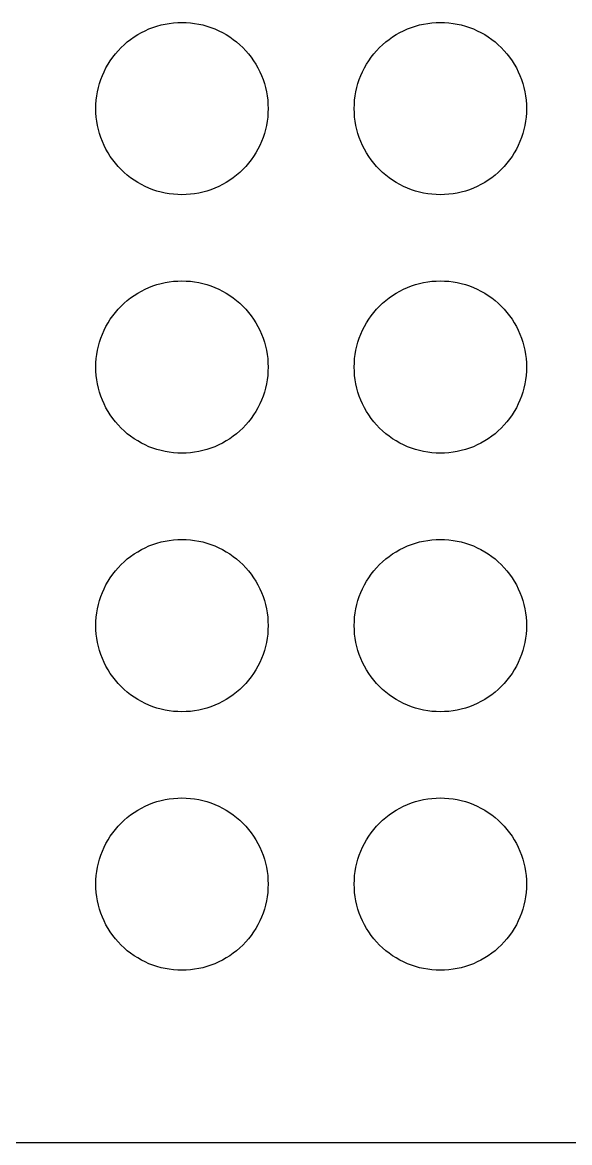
# Model space of a CAD drawing. Header units: metres. Extents: x 0 to 559, y 0 to 300.
# Drawn here: x 216.5 to 280, y 0 to 130 of the extents above; entities that cross this region are included whole.
import ezdxf

# ---------------------------------------------------------------- set-up
doc = ezdxf.new("R2010")
doc.units = ezdxf.units.M

msp = doc.modelspace()

# ---------------------------------------------------------------- linework, layer by layer
for p, q in [((234.509, 129.988), (235, 130)), ((235, 130), (235.491, 129.988)), ((264.509, 129.988), (265, 130)), ((265, 130), (265.491, 129.988)), ((229.859, 128.577), (230.286, 128.819)), ((230.286, 128.819), (230.724, 129.04)), ((230.724, 129.04), (231.173, 129.239)), ((231.173, 129.239), (231.631, 129.415)), ((231.631, 129.415), (232.097, 129.569)), ((232.097, 129.569), (232.57, 129.7)), ((232.57, 129.7), (233.049, 129.808)), ((233.049, 129.808), (233.533, 129.892)), ((233.533, 129.892), (234.02, 129.952)), ((234.02, 129.952), (234.509, 129.988)), ((235.491, 129.988), (235.98, 129.952)), ((235.98, 129.952), (236.467, 129.892)), ((236.467, 129.892), (236.951, 129.808)), ((236.951, 129.808), (237.43, 129.7)), ((237.43, 129.7), (237.903, 129.569)), ((237.903, 129.569), (238.369, 129.415)), ((238.369, 129.415), (238.827, 129.239)), ((238.827, 129.239), (239.276, 129.04)), ((239.276, 129.04), (239.714, 128.819)), ((239.714, 128.819), (240.141, 128.577)), ((259.859, 128.577), (260.286, 128.819)), ((260.286, 128.819), (260.724, 129.04)), ((260.724, 129.04), (261.173, 129.239)), ((261.173, 129.239), (261.631, 129.415)), ((261.631, 129.415), (262.097, 129.569)), ((262.097, 129.569), (262.57, 129.7)), ((262.57, 129.7), (263.049, 129.808)), ((263.049, 129.808), (263.533, 129.892)), ((263.533, 129.892), (264.02, 129.952)), ((264.02, 129.952), (264.509, 129.988)), ((265.491, 129.988), (265.98, 129.952)), ((265.98, 129.952), (266.467, 129.892)), ((266.467, 129.892), (266.951, 129.808)), ((266.951, 129.808), (267.43, 129.7)), ((267.43, 129.7), (267.903, 129.569)), ((267.903, 129.569), (268.369, 129.415)), ((268.369, 129.415), (268.827, 129.239)), ((268.827, 129.239), (269.276, 129.04)), ((269.276, 129.04), (269.714, 128.819)), ((269.714, 128.819), (270.141, 128.577)), ((227.929, 127.071), (228.284, 127.41)), ((228.284, 127.41), (228.656, 127.73)), ((228.656, 127.73), (229.043, 128.032)), ((229.043, 128.032), (229.444, 128.315)), ((229.444, 128.315), (229.859, 128.577)), ((240.141, 128.577), (240.556, 128.315)), ((240.556, 128.315), (240.957, 128.032)), ((240.957, 128.032), (241.344, 127.73)), ((241.344, 127.73), (241.716, 127.41)), ((241.716, 127.41), (242.071, 127.071)), ((257.929, 127.071), (258.284, 127.41)), ((258.284, 127.41), (258.656, 127.73)), ((258.656, 127.73), (259.043, 128.032)), ((259.043, 128.032), (259.444, 128.315)), ((259.444, 128.315), (259.859, 128.577)), ((270.141, 128.577), (270.556, 128.315)), ((270.556, 128.315), (270.957, 128.032)), ((270.957, 128.032), (271.344, 127.73)), ((271.344, 127.73), (271.716, 127.41)), ((271.716, 127.41), (272.071, 127.071)), ((226.968, 125.957), (227.27, 126.344)), ((227.27, 126.344), (227.59, 126.716)), ((227.59, 126.716), (227.929, 127.071)), ((242.071, 127.071), (242.41, 126.716)), ((242.41, 126.716), (242.73, 126.344)), ((242.73, 126.344), (243.032, 125.957)), ((256.968, 125.957), (257.27, 126.344)), ((257.27, 126.344), (257.59, 126.716)), ((257.59, 126.716), (257.929, 127.071)), ((272.071, 127.071), (272.41, 126.716)), ((272.41, 126.716), (272.73, 126.344)), ((272.73, 126.344), (273.032, 125.957)), ((226.181, 124.714), (226.423, 125.141)), ((226.423, 125.141), (226.685, 125.556)), ((226.685, 125.556), (226.968, 125.957)), ((243.032, 125.957), (243.315, 125.556)), ((243.315, 125.556), (243.577, 125.141)), ((243.577, 125.141), (243.819, 124.714)), ((256.181, 124.714), (256.423, 125.141)), ((256.423, 125.141), (256.685, 125.556)), ((256.685, 125.556), (256.968, 125.957)), ((273.032, 125.957), (273.315, 125.556)), ((273.315, 125.556), (273.577, 125.141)), ((273.577, 125.141), (273.819, 124.714)), ((225.585, 123.369), (225.761, 123.827)), ((225.761, 123.827), (225.96, 124.276)), ((225.96, 124.276), (226.181, 124.714)), ((243.819, 124.714), (244.04, 124.276)), ((244.04, 124.276), (244.239, 123.827)), ((244.239, 123.827), (244.415, 123.369)), ((255.585, 123.369), (255.761, 123.827)), ((255.761, 123.827), (255.96, 124.276)), ((255.96, 124.276), (256.181, 124.714)), ((273.819, 124.714), (274.04, 124.276)), ((274.04, 124.276), (274.239, 123.827)), ((274.239, 123.827), (274.415, 123.369)), ((225.192, 121.951), (225.3, 122.43)), ((225.3, 122.43), (225.431, 122.903)), ((225.431, 122.903), (225.585, 123.369)), ((244.415, 123.369), (244.569, 122.903)), ((244.569, 122.903), (244.7, 122.43)), ((244.7, 122.43), (244.808, 121.951)), ((255.192, 121.951), (255.3, 122.43)), ((255.3, 122.43), (255.431, 122.903)), ((255.431, 122.903), (255.585, 123.369)), ((274.415, 123.369), (274.569, 122.903)), ((274.569, 122.903), (274.7, 122.43)), ((274.7, 122.43), (274.808, 121.951)), ((225.012, 120.491), (225.048, 120.98)), ((225.048, 120.98), (225.108, 121.467)), ((225.108, 121.467), (225.192, 121.951)), ((244.808, 121.951), (244.892, 121.467)), ((244.892, 121.467), (244.952, 120.98)), ((244.952, 120.98), (244.988, 120.491)), ((255.012, 120.491), (255.048, 120.98)), ((255.048, 120.98), (255.108, 121.467)), ((255.108, 121.467), (255.192, 121.951)), ((274.808, 121.951), (274.892, 121.467)), ((274.892, 121.467), (274.952, 120.98)), ((274.952, 120.98), (274.988, 120.491)), ((225, 120), (225.012, 120.491)), ((225.012, 119.509), (225, 120)), ((244.988, 120.491), (245, 120)), ((245, 120), (244.988, 119.509)), ((255, 120), (255.012, 120.491)), ((255.012, 119.509), (255, 120)), ((274.988, 120.491), (275, 120)), ((275, 120), (274.988, 119.509)), ((225.048, 119.02), (225.012, 119.509)), ((225.108, 118.533), (225.048, 119.02)), ((225.192, 118.049), (225.108, 118.533)), ((244.892, 118.533), (244.808, 118.049)), ((244.952, 119.02), (244.892, 118.533)), ((244.988, 119.509), (244.952, 119.02)), ((255.048, 119.02), (255.012, 119.509)), ((255.108, 118.533), (255.048, 119.02)), ((255.192, 118.049), (255.108, 118.533)), ((274.892, 118.533), (274.808, 118.049)), ((274.952, 119.02), (274.892, 118.533)), ((274.988, 119.509), (274.952, 119.02)), ((225.3, 117.57), (225.192, 118.049)), ((225.431, 117.097), (225.3, 117.57)), ((225.585, 116.631), (225.431, 117.097)), ((244.569, 117.097), (244.415, 116.631)), ((244.7, 117.57), (244.569, 117.097)), ((244.808, 118.049), (244.7, 117.57)), ((255.3, 117.57), (255.192, 118.049)), ((255.431, 117.097), (255.3, 117.57)), ((255.585, 116.631), (255.431, 117.097)), ((274.569, 117.097), (274.415, 116.631)), ((274.7, 117.57), (274.569, 117.097)), ((274.808, 118.049), (274.7, 117.57)), ((225.761, 116.173), (225.585, 116.631)), ((225.96, 115.724), (225.761, 116.173)), ((226.181, 115.286), (225.96, 115.724)), ((244.04, 115.724), (243.819, 115.286)), ((244.239, 116.173), (244.04, 115.724)), ((244.415, 116.631), (244.239, 116.173)), ((255.761, 116.173), (255.585, 116.631)), ((255.96, 115.724), (255.761, 116.173)), ((256.181, 115.286), (255.96, 115.724)), ((274.04, 115.724), (273.819, 115.286)), ((274.239, 116.173), (274.04, 115.724)), ((274.415, 116.631), (274.239, 116.173)), ((226.423, 114.859), (226.181, 115.286)), ((226.685, 114.444), (226.423, 114.859)), ((226.968, 114.043), (226.685, 114.444)), ((243.315, 114.444), (243.032, 114.043)), ((243.577, 114.859), (243.315, 114.444)), ((243.819, 115.286), (243.577, 114.859)), ((256.423, 114.859), (256.181, 115.286)), ((256.685, 114.444), (256.423, 114.859)), ((256.968, 114.043), (256.685, 114.444)), ((273.315, 114.444), (273.032, 114.043)), ((273.577, 114.859), (273.315, 114.444)), ((273.819, 115.286), (273.577, 114.859)), ((227.27, 113.656), (226.968, 114.043)), ((227.59, 113.284), (227.27, 113.656)), ((227.929, 112.929), (227.59, 113.284)), ((242.41, 113.284), (242.071, 112.929)), ((242.73, 113.656), (242.41, 113.284)), ((243.032, 114.043), (242.73, 113.656)), ((257.27, 113.656), (256.968, 114.043)), ((257.59, 113.284), (257.27, 113.656)), ((257.929, 112.929), (257.59, 113.284)), ((272.41, 113.284), (272.071, 112.929)), ((272.73, 113.656), (272.41, 113.284)), ((273.032, 114.043), (272.73, 113.656)), ((228.284, 112.59), (227.929, 112.929)), ((228.656, 112.27), (228.284, 112.59)), ((229.043, 111.968), (228.656, 112.27)), ((229.444, 111.685), (229.043, 111.968)), ((240.957, 111.968), (240.556, 111.685)), ((241.344, 112.27), (240.957, 111.968)), ((241.716, 112.59), (241.344, 112.27)), ((242.071, 112.929), (241.716, 112.59)), ((258.284, 112.59), (257.929, 112.929)), ((258.656, 112.27), (258.284, 112.59)), ((259.043, 111.968), (258.656, 112.27)), ((259.444, 111.685), (259.043, 111.968)), ((270.957, 111.968), (270.556, 111.685)), ((271.344, 112.27), (270.957, 111.968)), ((271.716, 112.59), (271.344, 112.27)), ((272.071, 112.929), (271.716, 112.59)), ((229.859, 111.423), (229.444, 111.685)), ((230.286, 111.181), (229.859, 111.423)), ((230.724, 110.96), (230.286, 111.181)), ((231.173, 110.761), (230.724, 110.96)), ((231.631, 110.585), (231.173, 110.761)), ((232.097, 110.431), (231.631, 110.585)), ((238.369, 110.585), (237.903, 110.431)), ((238.827, 110.761), (238.369, 110.585)), ((239.276, 110.96), (238.827, 110.761)), ((239.714, 111.181), (239.276, 110.96)), ((240.141, 111.423), (239.714, 111.181)), ((240.556, 111.685), (240.141, 111.423)), ((259.859, 111.423), (259.444, 111.685)), ((260.286, 111.181), (259.859, 111.423)), ((260.724, 110.96), (260.286, 111.181)), ((261.173, 110.761), (260.724, 110.96)), ((261.631, 110.585), (261.173, 110.761)), ((262.097, 110.431), (261.631, 110.585)), ((268.369, 110.585), (267.903, 110.431)), ((268.827, 110.761), (268.369, 110.585)), ((269.276, 110.96), (268.827, 110.761)), ((269.714, 111.181), (269.276, 110.96)), ((270.141, 111.423), (269.714, 111.181)), ((270.556, 111.685), (270.141, 111.423)), ((232.57, 110.3), (232.097, 110.431)), ((233.049, 110.192), (232.57, 110.3)), ((233.533, 110.108), (233.049, 110.192)), ((234.02, 110.048), (233.533, 110.108)), ((234.509, 110.012), (234.02, 110.048)), ((235, 110), (234.509, 110.012)), ((235.491, 110.012), (235, 110)), ((235.98, 110.048), (235.491, 110.012)), ((236.467, 110.108), (235.98, 110.048)), ((236.951, 110.192), (236.467, 110.108)), ((237.43, 110.3), (236.951, 110.192)), ((237.903, 110.431), (237.43, 110.3)), ((262.57, 110.3), (262.097, 110.431)), ((263.049, 110.192), (262.57, 110.3)), ((263.533, 110.108), (263.049, 110.192)), ((264.02, 110.048), (263.533, 110.108)), ((264.509, 110.012), (264.02, 110.048)), ((265, 110), (264.509, 110.012)), ((265.491, 110.012), (265, 110)), ((265.98, 110.048), (265.491, 110.012)), ((266.467, 110.108), (265.98, 110.048)), ((266.951, 110.192), (266.467, 110.108)), ((267.43, 110.3), (266.951, 110.192)), ((267.903, 110.431), (267.43, 110.3)), ((229.859, 98.5773), (230.286, 98.8192)), ((230.286, 98.8192), (230.724, 99.0399)), ((230.724, 99.0399), (231.173, 99.2388)), ((231.173, 99.2388), (231.631, 99.4154)), ((231.631, 99.4154), (232.097, 99.5694)), ((232.097, 99.5694), (232.57, 99.7003)), ((232.57, 99.7003), (233.049, 99.8078)), ((233.049, 99.8078), (233.533, 99.8918)), ((233.533, 99.8918), (234.02, 99.9518)), ((234.02, 99.9518), (234.509, 99.9879)), ((234.509, 99.9879), (235, 100)), ((235, 100), (235.491, 99.9879)), ((235.491, 99.9879), (235.98, 99.9518)), ((235.98, 99.9518), (236.467, 99.8918)), ((236.467, 99.8918), (236.951, 99.8078)), ((236.951, 99.8078), (237.43, 99.7003)), ((237.43, 99.7003), (237.903, 99.5694)), ((237.903, 99.5694), (238.369, 99.4154)), ((238.369, 99.4154), (238.827, 99.2388)), ((238.827, 99.2388), (239.276, 99.0399)), ((239.276, 99.0399), (239.714, 98.8192)), ((239.714, 98.8192), (240.141, 98.5773)), ((259.859, 98.5773), (260.286, 98.8192)), ((260.286, 98.8192), (260.724, 99.0399)), ((260.724, 99.0399), (261.173, 99.2388)), ((261.173, 99.2388), (261.631, 99.4154)), ((261.631, 99.4154), (262.097, 99.5694)), ((262.097, 99.5694), (262.57, 99.7003)), ((262.57, 99.7003), (263.049, 99.8078)), ((263.049, 99.8078), (263.533, 99.8918)), ((263.533, 99.8918), (264.02, 99.9518)), ((264.02, 99.9518), (264.509, 99.9879)), ((264.509, 99.9879), (265, 100)), ((265, 100), (265.491, 99.9879)), ((265.491, 99.9879), (265.98, 99.9518)), ((265.98, 99.9518), (266.467, 99.8918)), ((266.467, 99.8918), (266.951, 99.8078)), ((266.951, 99.8078), (267.43, 99.7003)), ((267.43, 99.7003), (267.903, 99.5694)), ((267.903, 99.5694), (268.369, 99.4154)), ((268.369, 99.4154), (268.827, 99.2388)), ((268.827, 99.2388), (269.276, 99.0399)), ((269.276, 99.0399), (269.714, 98.8192)), ((269.714, 98.8192), (270.141, 98.5773)), ((228.284, 97.4095), (228.656, 97.7301)), ((228.656, 97.7301), (229.043, 98.0321)), ((229.043, 98.0321), (229.444, 98.3147)), ((229.444, 98.3147), (229.859, 98.5773)), ((240.141, 98.5773), (240.556, 98.3147)), ((240.556, 98.3147), (240.957, 98.0321)), ((240.957, 98.0321), (241.344, 97.7301)), ((241.344, 97.7301), (241.716, 97.4095)), ((258.284, 97.4095), (258.656, 97.7301)), ((258.656, 97.7301), (259.043, 98.0321)), ((259.043, 98.0321), (259.444, 98.3147)), ((259.444, 98.3147), (259.859, 98.5773)), ((270.141, 98.5773), (270.556, 98.3147)), ((270.556, 98.3147), (270.957, 98.0321)), ((270.957, 98.0321), (271.344, 97.7301)), ((271.344, 97.7301), (271.716, 97.4095)), ((226.968, 95.957), (227.27, 96.3439)), ((227.27, 96.3439), (227.59, 96.7156)), ((227.59, 96.7156), (227.929, 97.0711)), ((227.929, 97.0711), (228.284, 97.4095)), ((241.716, 97.4095), (242.071, 97.0711)), ((242.071, 97.0711), (242.41, 96.7156)), ((242.41, 96.7156), (242.73, 96.3439)), ((242.73, 96.3439), (243.032, 95.957)), ((256.968, 95.957), (257.27, 96.3439)), ((257.27, 96.3439), (257.59, 96.7156)), ((257.59, 96.7156), (257.929, 97.0711)), ((257.929, 97.0711), (258.284, 97.4095)), ((271.716, 97.4095), (272.071, 97.0711)), ((272.071, 97.0711), (272.41, 96.7156)), ((272.41, 96.7156), (272.73, 96.3439)), ((272.73, 96.3439), (273.032, 95.957)), ((226.181, 94.714), (226.423, 95.141)), ((226.423, 95.141), (226.685, 95.5557)), ((226.685, 95.5557), (226.968, 95.957)), ((243.032, 95.957), (243.315, 95.5557)), ((243.315, 95.5557), (243.577, 95.141)), ((243.577, 95.141), (243.819, 94.714)), ((256.181, 94.714), (256.423, 95.141)), ((256.423, 95.141), (256.685, 95.5557)), ((256.685, 95.5557), (256.968, 95.957)), ((273.032, 95.957), (273.315, 95.5557)), ((273.315, 95.5557), (273.577, 95.141)), ((273.577, 95.141), (273.819, 94.714)), ((225.585, 93.3689), (225.761, 93.8268)), ((225.761, 93.8268), (225.96, 94.2755)), ((225.96, 94.2755), (226.181, 94.714)), ((243.819, 94.714), (244.04, 94.2755)), ((244.04, 94.2755), (244.239, 93.8268)), ((244.239, 93.8268), (244.415, 93.3689)), ((255.585, 93.3689), (255.761, 93.8268)), ((255.761, 93.8268), (255.96, 94.2755)), ((255.96, 94.2755), (256.181, 94.714)), ((273.819, 94.714), (274.04, 94.2755)), ((274.04, 94.2755), (274.239, 93.8268)), ((274.239, 93.8268), (274.415, 93.3689)), ((225.192, 91.9509), (225.3, 92.4298)), ((225.3, 92.4298), (225.431, 92.9028)), ((225.431, 92.9028), (225.585, 93.3689)), ((244.415, 93.3689), (244.569, 92.9028)), ((244.569, 92.9028), (244.7, 92.4298)), ((244.7, 92.4298), (244.808, 91.9509)), ((255.192, 91.9509), (255.3, 92.4298)), ((255.3, 92.4298), (255.431, 92.9028)), ((255.431, 92.9028), (255.585, 93.3689)), ((274.415, 93.3689), (274.569, 92.9028)), ((274.569, 92.9028), (274.7, 92.4298)), ((274.7, 92.4298), (274.808, 91.9509)), ((225.048, 90.9802), (225.108, 91.4673)), ((225.108, 91.4673), (225.192, 91.9509)), ((244.808, 91.9509), (244.892, 91.4673)), ((244.892, 91.4673), (244.952, 90.9802)), ((255.048, 90.9802), (255.108, 91.4673)), ((255.108, 91.4673), (255.192, 91.9509)), ((274.808, 91.9509), (274.892, 91.4673)), ((274.892, 91.4673), (274.952, 90.9802)), ((225, 90), (225.012, 90.4907)), ((225.012, 89.5093), (225, 90)), ((225.012, 90.4907), (225.048, 90.9802)), ((244.952, 90.9802), (244.988, 90.4907)), ((244.988, 90.4907), (245, 90)), ((245, 90), (244.988, 89.5093)), ((255, 90), (255.012, 90.4907)), ((255.012, 89.5093), (255, 90)), ((255.012, 90.4907), (255.048, 90.9802)), ((274.952, 90.9802), (274.988, 90.4907)), ((274.988, 90.4907), (275, 90)), ((275, 90), (274.988, 89.5093)), ((225.048, 89.0198), (225.012, 89.5093)), ((225.108, 88.5327), (225.048, 89.0198)), ((225.192, 88.0491), (225.108, 88.5327)), ((244.892, 88.5327), (244.808, 88.0491)), ((244.952, 89.0198), (244.892, 88.5327)), ((244.988, 89.5093), (244.952, 89.0198)), ((255.048, 89.0198), (255.012, 89.5093)), ((255.108, 88.5327), (255.048, 89.0198)), ((255.192, 88.0491), (255.108, 88.5327)), ((274.892, 88.5327), (274.808, 88.0491)), ((274.952, 89.0198), (274.892, 88.5327)), ((274.988, 89.5093), (274.952, 89.0198)), ((225.3, 87.5702), (225.192, 88.0491)), ((225.431, 87.0972), (225.3, 87.5702)), ((244.7, 87.5702), (244.569, 87.0972)), ((244.808, 88.0491), (244.7, 87.5702)), ((255.3, 87.5702), (255.192, 88.0491)), ((255.431, 87.0972), (255.3, 87.5702)), ((274.7, 87.5702), (274.569, 87.0972)), ((274.808, 88.0491), (274.7, 87.5702)), ((225.585, 86.6311), (225.431, 87.0972)), ((225.761, 86.1732), (225.585, 86.6311)), ((225.96, 85.7244), (225.761, 86.1732)), ((244.239, 86.1732), (244.04, 85.7244)), ((244.415, 86.6311), (244.239, 86.1732)), ((244.569, 87.0972), (244.415, 86.6311)), ((255.585, 86.6311), (255.431, 87.0972)), ((255.761, 86.1732), (255.585, 86.6311)), ((255.96, 85.7244), (255.761, 86.1732)), ((274.239, 86.1732), (274.04, 85.7244)), ((274.415, 86.6311), (274.239, 86.1732)), ((274.569, 87.0972), (274.415, 86.6311)), ((226.181, 85.286), (225.96, 85.7244)), ((226.423, 84.859), (226.181, 85.286)), ((226.685, 84.4443), (226.423, 84.859)), ((243.577, 84.859), (243.315, 84.4443)), ((243.819, 85.286), (243.577, 84.859)), ((244.04, 85.7244), (243.819, 85.286)), ((256.181, 85.286), (255.96, 85.7244)), ((256.423, 84.859), (256.181, 85.286)), ((256.685, 84.4443), (256.423, 84.859)), ((273.577, 84.859), (273.315, 84.4443)), ((273.819, 85.286), (273.577, 84.859)), ((274.04, 85.7244), (273.819, 85.286)), ((226.968, 84.043), (226.685, 84.4443)), ((227.27, 83.6561), (226.968, 84.043)), ((227.59, 83.2844), (227.27, 83.6561)), ((227.929, 82.9289), (227.59, 83.2844)), ((242.41, 83.2844), (242.071, 82.9289)), ((242.73, 83.6561), (242.41, 83.2844)), ((243.032, 84.043), (242.73, 83.6561)), ((243.315, 84.4443), (243.032, 84.043)), ((256.968, 84.043), (256.685, 84.4443)), ((257.27, 83.6561), (256.968, 84.043)), ((257.59, 83.2844), (257.27, 83.6561)), ((257.929, 82.9289), (257.59, 83.2844)), ((272.41, 83.2844), (272.071, 82.9289)), ((272.73, 83.6561), (272.41, 83.2844)), ((273.032, 84.043), (272.73, 83.6561)), ((273.315, 84.4443), (273.032, 84.043)), ((228.284, 82.5905), (227.929, 82.9289)), ((228.656, 82.2699), (228.284, 82.5905)), ((229.043, 81.9679), (228.656, 82.2699)), ((229.444, 81.6853), (229.043, 81.9679)), ((240.957, 81.9679), (240.556, 81.6853)), ((241.344, 82.2699), (240.957, 81.9679)), ((241.716, 82.5905), (241.344, 82.2699)), ((242.071, 82.9289), (241.716, 82.5905)), ((258.284, 82.5905), (257.929, 82.9289)), ((258.656, 82.2699), (258.284, 82.5905)), ((259.043, 81.9679), (258.656, 82.2699)), ((259.444, 81.6853), (259.043, 81.9679)), ((270.957, 81.9679), (270.556, 81.6853)), ((271.344, 82.2699), (270.957, 81.9679)), ((271.716, 82.5905), (271.344, 82.2699)), ((272.071, 82.9289), (271.716, 82.5905)), ((229.859, 81.4227), (229.444, 81.6853)), ((230.286, 81.1808), (229.859, 81.4227)), ((230.724, 80.9601), (230.286, 81.1808)), ((231.173, 80.7612), (230.724, 80.9601)), ((231.631, 80.5845), (231.173, 80.7612)), ((238.827, 80.7612), (238.369, 80.5845)), ((239.276, 80.9601), (238.827, 80.7612)), ((239.714, 81.1808), (239.276, 80.9601)), ((240.141, 81.4227), (239.714, 81.1808)), ((240.556, 81.6853), (240.141, 81.4227)), ((259.859, 81.4227), (259.444, 81.6853)), ((260.286, 81.1808), (259.859, 81.4227)), ((260.724, 80.9601), (260.286, 81.1808)), ((261.173, 80.7612), (260.724, 80.9601)), ((261.631, 80.5845), (261.173, 80.7612)), ((268.827, 80.7612), (268.369, 80.5845)), ((269.276, 80.9601), (268.827, 80.7612)), ((269.714, 81.1808), (269.276, 80.9601)), ((270.141, 81.4227), (269.714, 81.1808)), ((270.556, 81.6853), (270.141, 81.4227)), ((232.097, 80.4306), (231.631, 80.5845)), ((232.57, 80.2997), (232.097, 80.4306)), ((233.049, 80.1921), (232.57, 80.2997)), ((233.533, 80.1082), (233.049, 80.1921)), ((234.02, 80.0481), (233.533, 80.1082)), ((234.509, 80.012), (234.02, 80.0481)), ((235, 80), (234.509, 80.012)), ((235.491, 80.012), (235, 80)), ((235.98, 80.0481), (235.491, 80.012)), ((236.467, 80.1082), (235.98, 80.0481)), ((236.951, 80.1921), (236.467, 80.1082)), ((237.43, 80.2997), (236.951, 80.1921)), ((237.903, 80.4306), (237.43, 80.2997)), ((238.369, 80.5845), (237.903, 80.4306)), ((262.097, 80.4306), (261.631, 80.5845)), ((262.57, 80.2997), (262.097, 80.4306)), ((263.049, 80.1921), (262.57, 80.2997)), ((263.533, 80.1082), (263.049, 80.1921)), ((264.02, 80.0481), (263.533, 80.1082)), ((264.509, 80.012), (264.02, 80.0481)), ((265, 80), (264.509, 80.012)), ((265.491, 80.012), (265, 80)), ((265.98, 80.0481), (265.491, 80.012)), ((266.467, 80.1082), (265.98, 80.0481)), ((266.951, 80.1921), (266.467, 80.1082)), ((267.43, 80.2997), (266.951, 80.1921)), ((267.903, 80.4306), (267.43, 80.2997)), ((268.369, 80.5845), (267.903, 80.4306)), ((230.286, 68.8192), (230.724, 69.0399)), ((230.724, 69.0399), (231.173, 69.2388)), ((231.173, 69.2388), (231.631, 69.4154)), ((231.631, 69.4154), (232.097, 69.5694)), ((232.097, 69.5694), (232.57, 69.7003)), ((232.57, 69.7003), (233.049, 69.8078)), ((233.049, 69.8078), (233.533, 69.8918)), ((233.533, 69.8918), (234.02, 69.9518)), ((234.02, 69.9518), (234.509, 69.9879)), ((234.509, 69.9879), (235, 70)), ((235, 70), (235.491, 69.9879)), ((235.491, 69.9879), (235.98, 69.9518)), ((235.98, 69.9518), (236.467, 69.8918)), ((236.467, 69.8918), (236.951, 69.8078)), ((236.951, 69.8078), (237.43, 69.7003)), ((237.43, 69.7003), (237.903, 69.5694)), ((237.903, 69.5694), (238.369, 69.4154)), ((238.369, 69.4154), (238.827, 69.2388)), ((238.827, 69.2388), (239.276, 69.0399)), ((239.276, 69.0399), (239.714, 68.8192)), ((260.286, 68.8192), (260.724, 69.0399)), ((260.724, 69.0399), (261.173, 69.2388)), ((261.173, 69.2388), (261.631, 69.4154)), ((261.631, 69.4154), (262.097, 69.5694)), ((262.097, 69.5694), (262.57, 69.7003)), ((262.57, 69.7003), (263.049, 69.8078)), ((263.049, 69.8078), (263.533, 69.8918)), ((263.533, 69.8918), (264.02, 69.9518)), ((264.02, 69.9518), (264.509, 69.9879)), ((264.509, 69.9879), (265, 70)), ((265, 70), (265.491, 69.9879)), ((265.491, 69.9879), (265.98, 69.9518)), ((265.98, 69.9518), (266.467, 69.8918)), ((266.467, 69.8918), (266.951, 69.8078)), ((266.951, 69.8078), (267.43, 69.7003)), ((267.43, 69.7003), (267.903, 69.5694)), ((267.903, 69.5694), (268.369, 69.4154)), ((268.369, 69.4154), (268.827, 69.2388)), ((268.827, 69.2388), (269.276, 69.0399)), ((269.276, 69.0399), (269.714, 68.8192)), ((228.284, 67.4095), (228.656, 67.7301)), ((228.656, 67.7301), (229.043, 68.0321)), ((229.043, 68.0321), (229.444, 68.3147)), ((229.444, 68.3147), (229.859, 68.5773)), ((229.859, 68.5773), (230.286, 68.8192)), ((239.714, 68.8192), (240.141, 68.5773)), ((240.141, 68.5773), (240.556, 68.3147)), ((240.556, 68.3147), (240.957, 68.0321)), ((240.957, 68.0321), (241.344, 67.7301)), ((241.344, 67.7301), (241.716, 67.4095)), ((258.284, 67.4095), (258.656, 67.7301)), ((258.656, 67.7301), (259.043, 68.0321)), ((259.043, 68.0321), (259.444, 68.3147)), ((259.444, 68.3147), (259.859, 68.5773)), ((259.859, 68.5773), (260.286, 68.8192)), ((269.714, 68.8192), (270.141, 68.5773)), ((270.141, 68.5773), (270.556, 68.3147)), ((270.556, 68.3147), (270.957, 68.0321)), ((270.957, 68.0321), (271.344, 67.7301)), ((271.344, 67.7301), (271.716, 67.4095)), ((226.968, 65.957), (227.27, 66.3439)), ((227.27, 66.3439), (227.59, 66.7156)), ((227.59, 66.7156), (227.929, 67.0711)), ((227.929, 67.0711), (228.284, 67.4095)), ((241.716, 67.4095), (242.071, 67.0711)), ((242.071, 67.0711), (242.41, 66.7156)), ((242.41, 66.7156), (242.73, 66.3439)), ((242.73, 66.3439), (243.032, 65.957)), ((256.968, 65.957), (257.27, 66.3439)), ((257.27, 66.3439), (257.59, 66.7156)), ((257.59, 66.7156), (257.929, 67.0711)), ((257.929, 67.0711), (258.284, 67.4095)), ((271.716, 67.4095), (272.071, 67.0711)), ((272.071, 67.0711), (272.41, 66.7156)), ((272.41, 66.7156), (272.73, 66.3439)), ((272.73, 66.3439), (273.032, 65.957)), ((226.181, 64.714), (226.423, 65.141)), ((226.423, 65.141), (226.685, 65.5557)), ((226.685, 65.5557), (226.968, 65.957)), ((243.032, 65.957), (243.315, 65.5557)), ((243.315, 65.5557), (243.577, 65.141)), ((243.577, 65.141), (243.819, 64.714)), ((256.181, 64.714), (256.423, 65.141)), ((256.423, 65.141), (256.685, 65.5557)), ((256.685, 65.5557), (256.968, 65.957)), ((273.032, 65.957), (273.315, 65.5557)), ((273.315, 65.5557), (273.577, 65.141)), ((273.577, 65.141), (273.819, 64.714)), ((225.585, 63.3689), (225.761, 63.8268)), ((225.761, 63.8268), (225.96, 64.2755)), ((225.96, 64.2755), (226.181, 64.714)), ((243.819, 64.714), (244.04, 64.2755)), ((244.04, 64.2755), (244.239, 63.8268)), ((244.239, 63.8268), (244.415, 63.3689)), ((255.585, 63.3689), (255.761, 63.8268)), ((255.761, 63.8268), (255.96, 64.2755)), ((255.96, 64.2755), (256.181, 64.714)), ((273.819, 64.714), (274.04, 64.2755)), ((274.04, 64.2755), (274.239, 63.8268)), ((274.239, 63.8268), (274.415, 63.3689)), ((225.192, 61.9509), (225.3, 62.4298)), ((225.3, 62.4298), (225.431, 62.9028)), ((225.431, 62.9028), (225.585, 63.3689)), ((244.415, 63.3689), (244.569, 62.9028)), ((244.569, 62.9028), (244.7, 62.4298)), ((244.7, 62.4298), (244.808, 61.9509)), ((255.192, 61.9509), (255.3, 62.4298)), ((255.3, 62.4298), (255.431, 62.9028)), ((255.431, 62.9028), (255.585, 63.3689)), ((274.415, 63.3689), (274.569, 62.9028)), ((274.569, 62.9028), (274.7, 62.4298)), ((274.7, 62.4298), (274.808, 61.9509)), ((225.048, 60.9802), (225.108, 61.4673)), ((225.108, 61.4673), (225.192, 61.9509)), ((244.808, 61.9509), (244.892, 61.4673)), ((244.892, 61.4673), (244.952, 60.9802)), ((255.048, 60.9802), (255.108, 61.4673)), ((255.108, 61.4673), (255.192, 61.9509)), ((274.808, 61.9509), (274.892, 61.4673)), ((274.892, 61.4673), (274.952, 60.9802)), ((225, 60), (225.012, 60.4907)), ((225.012, 59.5093), (225, 60)), ((225.012, 60.4907), (225.048, 60.9802)), ((244.952, 60.9802), (244.988, 60.4907)), ((244.988, 60.4907), (245, 60)), ((245, 60), (244.988, 59.5093)), ((255, 60), (255.012, 60.4907)), ((255.012, 59.5093), (255, 60)), ((255.012, 60.4907), (255.048, 60.9802)), ((274.952, 60.9802), (274.988, 60.4907)), ((274.988, 60.4907), (275, 60)), ((275, 60), (274.988, 59.5093)), ((225.048, 59.0198), (225.012, 59.5093)), ((225.108, 58.5327), (225.048, 59.0198)), ((225.192, 58.0491), (225.108, 58.5327)), ((244.892, 58.5327), (244.808, 58.0491)), ((244.952, 59.0198), (244.892, 58.5327)), ((244.988, 59.5093), (244.952, 59.0198)), ((255.048, 59.0198), (255.012, 59.5093)), ((255.108, 58.5327), (255.048, 59.0198)), ((255.192, 58.0491), (255.108, 58.5327)), ((274.892, 58.5327), (274.808, 58.0491)), ((274.952, 59.0198), (274.892, 58.5327)), ((274.988, 59.5093), (274.952, 59.0198)), ((225.3, 57.5702), (225.192, 58.0491)), ((225.431, 57.0972), (225.3, 57.5702)), ((244.7, 57.5702), (244.569, 57.0972)), ((244.808, 58.0491), (244.7, 57.5702)), ((255.3, 57.5702), (255.192, 58.0491)), ((255.431, 57.0972), (255.3, 57.5702)), ((274.7, 57.5702), (274.569, 57.0972)), ((274.808, 58.0491), (274.7, 57.5702)), ((225.585, 56.6311), (225.431, 57.0972)), ((225.761, 56.1732), (225.585, 56.6311)), ((225.96, 55.7244), (225.761, 56.1732)), ((244.239, 56.1732), (244.04, 55.7244)), ((244.415, 56.6311), (244.239, 56.1732)), ((244.569, 57.0972), (244.415, 56.6311)), ((255.585, 56.6311), (255.431, 57.0972)), ((255.761, 56.1732), (255.585, 56.6311)), ((255.96, 55.7244), (255.761, 56.1732)), ((274.239, 56.1732), (274.04, 55.7244)), ((274.415, 56.6311), (274.239, 56.1732)), ((274.569, 57.0972), (274.415, 56.6311)), ((226.181, 55.286), (225.96, 55.7244)), ((226.423, 54.859), (226.181, 55.286)), ((226.685, 54.4443), (226.423, 54.859)), ((243.577, 54.859), (243.315, 54.4443)), ((243.819, 55.286), (243.577, 54.859)), ((244.04, 55.7244), (243.819, 55.286)), ((256.181, 55.286), (255.96, 55.7244)), ((256.423, 54.859), (256.181, 55.286)), ((256.685, 54.4443), (256.423, 54.859)), ((273.577, 54.859), (273.315, 54.4443)), ((273.819, 55.286), (273.577, 54.859)), ((274.04, 55.7244), (273.819, 55.286)), ((226.968, 54.043), (226.685, 54.4443)), ((227.27, 53.6561), (226.968, 54.043)), ((227.59, 53.2844), (227.27, 53.6561)), ((242.73, 53.6561), (242.41, 53.2844)), ((243.032, 54.043), (242.73, 53.6561)), ((243.315, 54.4443), (243.032, 54.043)), ((256.968, 54.043), (256.685, 54.4443)), ((257.27, 53.6561), (256.968, 54.043)), ((257.59, 53.2844), (257.27, 53.6561)), ((272.73, 53.6561), (272.41, 53.2844)), ((273.032, 54.043), (272.73, 53.6561)), ((273.315, 54.4443), (273.032, 54.043)), ((227.929, 52.9289), (227.59, 53.2844)), ((228.284, 52.5905), (227.929, 52.9289)), ((228.656, 52.2699), (228.284, 52.5905)), ((229.043, 51.9679), (228.656, 52.2699)), ((241.344, 52.2699), (240.957, 51.9679)), ((241.716, 52.5905), (241.344, 52.2699)), ((242.071, 52.9289), (241.716, 52.5905)), ((242.41, 53.2844), (242.071, 52.9289)), ((257.929, 52.9289), (257.59, 53.2844)), ((258.284, 52.5905), (257.929, 52.9289)), ((258.656, 52.2699), (258.284, 52.5905)), ((259.043, 51.9679), (258.656, 52.2699)), ((271.344, 52.2699), (270.957, 51.9679)), ((271.716, 52.5905), (271.344, 52.2699)), ((272.071, 52.9289), (271.716, 52.5905)), ((272.41, 53.2844), (272.071, 52.9289)), ((229.444, 51.6853), (229.043, 51.9679)), ((229.859, 51.4227), (229.444, 51.6853)), ((230.286, 51.1808), (229.859, 51.4227)), ((230.724, 50.9601), (230.286, 51.1808)), ((231.173, 50.7612), (230.724, 50.9601)), ((231.631, 50.5845), (231.173, 50.7612)), ((238.827, 50.7612), (238.369, 50.5845)), ((239.276, 50.9601), (238.827, 50.7612)), ((239.714, 51.1808), (239.276, 50.9601)), ((240.141, 51.4227), (239.714, 51.1808)), ((240.556, 51.6853), (240.141, 51.4227)), ((240.957, 51.9679), (240.556, 51.6853)), ((259.444, 51.6853), (259.043, 51.9679)), ((259.859, 51.4227), (259.444, 51.6853)), ((260.286, 51.1808), (259.859, 51.4227)), ((260.724, 50.9601), (260.286, 51.1808)), ((261.173, 50.7612), (260.724, 50.9601)), ((261.631, 50.5845), (261.173, 50.7612)), ((268.827, 50.7612), (268.369, 50.5845)), ((269.276, 50.9601), (268.827, 50.7612)), ((269.714, 51.1808), (269.276, 50.9601)), ((270.141, 51.4227), (269.714, 51.1808)), ((270.556, 51.6853), (270.141, 51.4227)), ((270.957, 51.9679), (270.556, 51.6853)), ((232.097, 50.4306), (231.631, 50.5845)), ((232.57, 50.2997), (232.097, 50.4306)), ((233.049, 50.1921), (232.57, 50.2997)), ((233.533, 50.1082), (233.049, 50.1921)), ((234.02, 50.0481), (233.533, 50.1082)), ((234.509, 50.012), (234.02, 50.0481)), ((235, 50), (234.509, 50.012)), ((235.491, 50.012), (235, 50)), ((235.98, 50.0481), (235.491, 50.012)), ((236.467, 50.1082), (235.98, 50.0481)), ((236.951, 50.1921), (236.467, 50.1082)), ((237.43, 50.2997), (236.951, 50.1921)), ((237.903, 50.4306), (237.43, 50.2997)), ((238.369, 50.5845), (237.903, 50.4306)), ((262.097, 50.4306), (261.631, 50.5845)), ((262.57, 50.2997), (262.097, 50.4306)), ((263.049, 50.1921), (262.57, 50.2997)), ((263.533, 50.1082), (263.049, 50.1921)), ((264.02, 50.0481), (263.533, 50.1082)), ((264.509, 50.012), (264.02, 50.0481)), ((265, 50), (264.509, 50.012)), ((265.491, 50.012), (265, 50)), ((265.98, 50.0481), (265.491, 50.012)), ((266.467, 50.1082), (265.98, 50.0481)), ((266.951, 50.1921), (266.467, 50.1082)), ((267.43, 50.2997), (266.951, 50.1921)), ((267.903, 50.4306), (267.43, 50.2997)), ((268.369, 50.5845), (267.903, 50.4306)), ((230.286, 38.8192), (230.724, 39.0399)), ((230.724, 39.0399), (231.173, 39.2388)), ((231.173, 39.2388), (231.631, 39.4154)), ((231.631, 39.4154), (232.097, 39.5694)), ((232.097, 39.5694), (232.57, 39.7003)), ((232.57, 39.7003), (233.049, 39.8078)), ((233.049, 39.8078), (233.533, 39.8918)), ((233.533, 39.8918), (234.02, 39.9518)), ((234.02, 39.9518), (234.509, 39.9879)), ((234.509, 39.9879), (235, 40)), ((235, 40), (235.491, 39.9879)), ((235.491, 39.9879), (235.98, 39.9518)), ((235.98, 39.9518), (236.467, 39.8918)), ((236.467, 39.8918), (236.951, 39.8078)), ((236.951, 39.8078), (237.43, 39.7003)), ((237.43, 39.7003), (237.903, 39.5694)), ((237.903, 39.5694), (238.369, 39.4154)), ((238.369, 39.4154), (238.827, 39.2388)), ((238.827, 39.2388), (239.276, 39.0399)), ((239.276, 39.0399), (239.714, 38.8192)), ((260.286, 38.8192), (260.724, 39.0399)), ((260.724, 39.0399), (261.173, 39.2388)), ((261.173, 39.2388), (261.631, 39.4154)), ((261.631, 39.4154), (262.097, 39.5694)), ((262.097, 39.5694), (262.57, 39.7003)), ((262.57, 39.7003), (263.049, 39.8078)), ((263.049, 39.8078), (263.533, 39.8918)), ((263.533, 39.8918), (264.02, 39.9518)), ((264.02, 39.9518), (264.509, 39.9879)), ((264.509, 39.9879), (265, 40)), ((265, 40), (265.491, 39.9879)), ((265.491, 39.9879), (265.98, 39.9518)), ((265.98, 39.9518), (266.467, 39.8918)), ((266.467, 39.8918), (266.951, 39.8078)), ((266.951, 39.8078), (267.43, 39.7003)), ((267.43, 39.7003), (267.903, 39.5694)), ((267.903, 39.5694), (268.369, 39.4154)), ((268.369, 39.4154), (268.827, 39.2388)), ((268.827, 39.2388), (269.276, 39.0399)), ((269.276, 39.0399), (269.714, 38.8192)), ((228.284, 37.4095), (228.656, 37.7301)), ((228.656, 37.7301), (229.043, 38.0321)), ((229.043, 38.0321), (229.444, 38.3147)), ((229.444, 38.3147), (229.859, 38.5773)), ((229.859, 38.5773), (230.286, 38.8192)), ((239.714, 38.8192), (240.141, 38.5773)), ((240.141, 38.5773), (240.556, 38.3147)), ((240.556, 38.3147), (240.957, 38.0321)), ((240.957, 38.0321), (241.344, 37.7301)), ((241.344, 37.7301), (241.716, 37.4095)), ((258.284, 37.4095), (258.656, 37.7301)), ((258.656, 37.7301), (259.043, 38.0321)), ((259.043, 38.0321), (259.444, 38.3147)), ((259.444, 38.3147), (259.859, 38.5773)), ((259.859, 38.5773), (260.286, 38.8192)), ((269.714, 38.8192), (270.141, 38.5773)), ((270.141, 38.5773), (270.556, 38.3147)), ((270.556, 38.3147), (270.957, 38.0321)), ((270.957, 38.0321), (271.344, 37.7301)), ((271.344, 37.7301), (271.716, 37.4095)), ((227.27, 36.3439), (227.59, 36.7156)), ((227.59, 36.7156), (227.929, 37.0711)), ((227.929, 37.0711), (228.284, 37.4095)), ((241.716, 37.4095), (242.071, 37.0711)), ((242.071, 37.0711), (242.41, 36.7156)), ((242.41, 36.7156), (242.73, 36.3439)), ((257.27, 36.3439), (257.59, 36.7156)), ((257.59, 36.7156), (257.929, 37.0711)), ((257.929, 37.0711), (258.284, 37.4095)), ((271.716, 37.4095), (272.071, 37.0711)), ((272.071, 37.0711), (272.41, 36.7156)), ((272.41, 36.7156), (272.73, 36.3439)), ((226.181, 34.714), (226.423, 35.141)), ((226.423, 35.141), (226.685, 35.5557)), ((226.685, 35.5557), (226.968, 35.957)), ((226.968, 35.957), (227.27, 36.3439)), ((242.73, 36.3439), (243.032, 35.957)), ((243.032, 35.957), (243.315, 35.5557)), ((243.315, 35.5557), (243.577, 35.141)), ((243.577, 35.141), (243.819, 34.714)), ((256.181, 34.714), (256.423, 35.141)), ((256.423, 35.141), (256.685, 35.5557)), ((256.685, 35.5557), (256.968, 35.957)), ((256.968, 35.957), (257.27, 36.3439)), ((272.73, 36.3439), (273.032, 35.957)), ((273.032, 35.957), (273.315, 35.5557)), ((273.315, 35.5557), (273.577, 35.141)), ((273.577, 35.141), (273.819, 34.714)), ((225.585, 33.3689), (225.761, 33.8268)), ((225.761, 33.8268), (225.96, 34.2755)), ((225.96, 34.2755), (226.181, 34.714)), ((243.819, 34.714), (244.04, 34.2755)), ((244.04, 34.2755), (244.239, 33.8268)), ((244.239, 33.8268), (244.415, 33.3689)), ((255.585, 33.3689), (255.761, 33.8268)), ((255.761, 33.8268), (255.96, 34.2755)), ((255.96, 34.2755), (256.181, 34.714)), ((273.819, 34.714), (274.04, 34.2755)), ((274.04, 34.2755), (274.239, 33.8268)), ((274.239, 33.8268), (274.415, 33.3689)), ((225.3, 32.4298), (225.431, 32.9028)), ((225.431, 32.9028), (225.585, 33.3689)), ((244.415, 33.3689), (244.569, 32.9028)), ((244.569, 32.9028), (244.7, 32.4298)), ((255.3, 32.4298), (255.431, 32.9028)), ((255.431, 32.9028), (255.585, 33.3689)), ((274.415, 33.3689), (274.569, 32.9028)), ((274.569, 32.9028), (274.7, 32.4298)), ((225.048, 30.9802), (225.108, 31.4673)), ((225.108, 31.4673), (225.192, 31.9509)), ((225.192, 31.9509), (225.3, 32.4298)), ((244.7, 32.4298), (244.808, 31.9509)), ((244.808, 31.9509), (244.892, 31.4673)), ((244.892, 31.4673), (244.952, 30.9802)), ((255.048, 30.9802), (255.108, 31.4673)), ((255.108, 31.4673), (255.192, 31.9509)), ((255.192, 31.9509), (255.3, 32.4298)), ((274.7, 32.4298), (274.808, 31.9509)), ((274.808, 31.9509), (274.892, 31.4673)), ((274.892, 31.4673), (274.952, 30.9802)), ((225, 30), (225.012, 30.4907)), ((225.012, 29.5093), (225, 30)), ((225.012, 30.4907), (225.048, 30.9802)), ((244.952, 30.9802), (244.988, 30.4907)), ((244.988, 30.4907), (245, 30)), ((245, 30), (244.988, 29.5093)), ((255, 30), (255.012, 30.4907)), ((255.012, 29.5093), (255, 30)), ((255.012, 30.4907), (255.048, 30.9802)), ((274.952, 30.9802), (274.988, 30.4907)), ((274.988, 30.4907), (275, 30)), ((275, 30), (274.988, 29.5093)), ((225.048, 29.0198), (225.012, 29.5093)), ((225.108, 28.5327), (225.048, 29.0198)), ((244.952, 29.0198), (244.892, 28.5327)), ((244.988, 29.5093), (244.952, 29.0198)), ((255.048, 29.0198), (255.012, 29.5093)), ((255.108, 28.5327), (255.048, 29.0198)), ((274.952, 29.0198), (274.892, 28.5327)), ((274.988, 29.5093), (274.952, 29.0198)), ((225.192, 28.0491), (225.108, 28.5327)), ((225.3, 27.5702), (225.192, 28.0491)), ((225.431, 27.0972), (225.3, 27.5702)), ((244.7, 27.5702), (244.569, 27.0972)), ((244.808, 28.0491), (244.7, 27.5702)), ((244.892, 28.5327), (244.808, 28.0491)), ((255.192, 28.0491), (255.108, 28.5327)), ((255.3, 27.5702), (255.192, 28.0491)), ((255.431, 27.0972), (255.3, 27.5702)), ((274.7, 27.5702), (274.569, 27.0972)), ((274.808, 28.0491), (274.7, 27.5702)), ((274.892, 28.5327), (274.808, 28.0491)), ((225.585, 26.6311), (225.431, 27.0972)), ((225.761, 26.1732), (225.585, 26.6311)), ((225.96, 25.7244), (225.761, 26.1732)), ((244.239, 26.1732), (244.04, 25.7244)), ((244.415, 26.6311), (244.239, 26.1732)), ((244.569, 27.0972), (244.415, 26.6311)), ((255.585, 26.6311), (255.431, 27.0972)), ((255.761, 26.1732), (255.585, 26.6311)), ((255.96, 25.7244), (255.761, 26.1732)), ((274.239, 26.1732), (274.04, 25.7244)), ((274.415, 26.6311), (274.239, 26.1732)), ((274.569, 27.0972), (274.415, 26.6311)), ((226.181, 25.286), (225.96, 25.7244)), ((226.423, 24.859), (226.181, 25.286)), ((226.685, 24.4443), (226.423, 24.859)), ((243.577, 24.859), (243.315, 24.4443)), ((243.819, 25.286), (243.577, 24.859)), ((244.04, 25.7244), (243.819, 25.286)), ((256.181, 25.286), (255.96, 25.7244)), ((256.423, 24.859), (256.181, 25.286)), ((256.685, 24.4443), (256.423, 24.859)), ((273.577, 24.859), (273.315, 24.4443)), ((273.819, 25.286), (273.577, 24.859)), ((274.04, 25.7244), (273.819, 25.286)), ((226.968, 24.043), (226.685, 24.4443)), ((227.27, 23.6561), (226.968, 24.043)), ((227.59, 23.2844), (227.27, 23.6561)), ((242.73, 23.6561), (242.41, 23.2844)), ((243.032, 24.043), (242.73, 23.6561)), ((243.315, 24.4443), (243.032, 24.043)), ((256.968, 24.043), (256.685, 24.4443)), ((257.27, 23.6561), (256.968, 24.043)), ((257.59, 23.2844), (257.27, 23.6561)), ((272.73, 23.6561), (272.41, 23.2844)), ((273.032, 24.043), (272.73, 23.6561)), ((273.315, 24.4443), (273.032, 24.043)), ((227.929, 22.9289), (227.59, 23.2844)), ((228.284, 22.5905), (227.929, 22.9289)), ((228.656, 22.2699), (228.284, 22.5905)), ((229.043, 21.9679), (228.656, 22.2699)), ((241.344, 22.2699), (240.957, 21.9679)), ((241.716, 22.5905), (241.344, 22.2699)), ((242.071, 22.9289), (241.716, 22.5905)), ((242.41, 23.2844), (242.071, 22.9289)), ((257.929, 22.9289), (257.59, 23.2844)), ((258.284, 22.5905), (257.929, 22.9289)), ((258.656, 22.2699), (258.284, 22.5905)), ((259.043, 21.9679), (258.656, 22.2699)), ((271.344, 22.2699), (270.957, 21.9679)), ((271.716, 22.5905), (271.344, 22.2699)), ((272.071, 22.9289), (271.716, 22.5905)), ((272.41, 23.2844), (272.071, 22.9289)), ((229.444, 21.6853), (229.043, 21.9679)), ((229.859, 21.4227), (229.444, 21.6853)), ((230.286, 21.1808), (229.859, 21.4227)), ((230.724, 20.9601), (230.286, 21.1808)), ((231.173, 20.7612), (230.724, 20.9601)), ((239.276, 20.9601), (238.827, 20.7612)), ((239.714, 21.1808), (239.276, 20.9601)), ((240.141, 21.4227), (239.714, 21.1808)), ((240.556, 21.6853), (240.141, 21.4227)), ((240.957, 21.9679), (240.556, 21.6853)), ((259.444, 21.6853), (259.043, 21.9679)), ((259.859, 21.4227), (259.444, 21.6853)), ((260.286, 21.1808), (259.859, 21.4227)), ((260.724, 20.9601), (260.286, 21.1808)), ((261.173, 20.7612), (260.724, 20.9601)), ((269.276, 20.9601), (268.827, 20.7612)), ((269.714, 21.1808), (269.276, 20.9601)), ((270.141, 21.4227), (269.714, 21.1808)), ((270.556, 21.6853), (270.141, 21.4227)), ((270.957, 21.9679), (270.556, 21.6853)), ((231.631, 20.5845), (231.173, 20.7612)), ((232.097, 20.4306), (231.631, 20.5845)), ((232.57, 20.2997), (232.097, 20.4306)), ((233.049, 20.1921), (232.57, 20.2997)), ((233.533, 20.1082), (233.049, 20.1921)), ((234.02, 20.0481), (233.533, 20.1082)), ((234.509, 20.012), (234.02, 20.0481)), ((235, 20), (234.509, 20.012)), ((235.491, 20.012), (235, 20)), ((235.98, 20.0481), (235.491, 20.012)), ((236.467, 20.1082), (235.98, 20.0481)), ((236.951, 20.1921), (236.467, 20.1082)), ((237.43, 20.2997), (236.951, 20.1921)), ((237.903, 20.4306), (237.43, 20.2997)), ((238.369, 20.5845), (237.903, 20.4306)), ((238.827, 20.7612), (238.369, 20.5845)), ((261.631, 20.5845), (261.173, 20.7612)), ((262.097, 20.4306), (261.631, 20.5845)), ((262.57, 20.2997), (262.097, 20.4306)), ((263.049, 20.1921), (262.57, 20.2997)), ((263.533, 20.1082), (263.049, 20.1921)), ((264.02, 20.0481), (263.533, 20.1082)), ((264.509, 20.012), (264.02, 20.0481)), ((265, 20), (264.509, 20.012)), ((265.491, 20.012), (265, 20)), ((265.98, 20.0481), (265.491, 20.012)), ((266.467, 20.1082), (265.98, 20.0481)), ((266.951, 20.1921), (266.467, 20.1082)), ((267.43, 20.2997), (266.951, 20.1921)), ((267.903, 20.4306), (267.43, 20.2997)), ((268.369, 20.5845), (267.903, 20.4306)), ((268.827, 20.7612), (268.369, 20.5845)), ((0, 0), (559, 0))]:
    msp.add_line(p, q)

doc.saveas('drawing.dxf')
